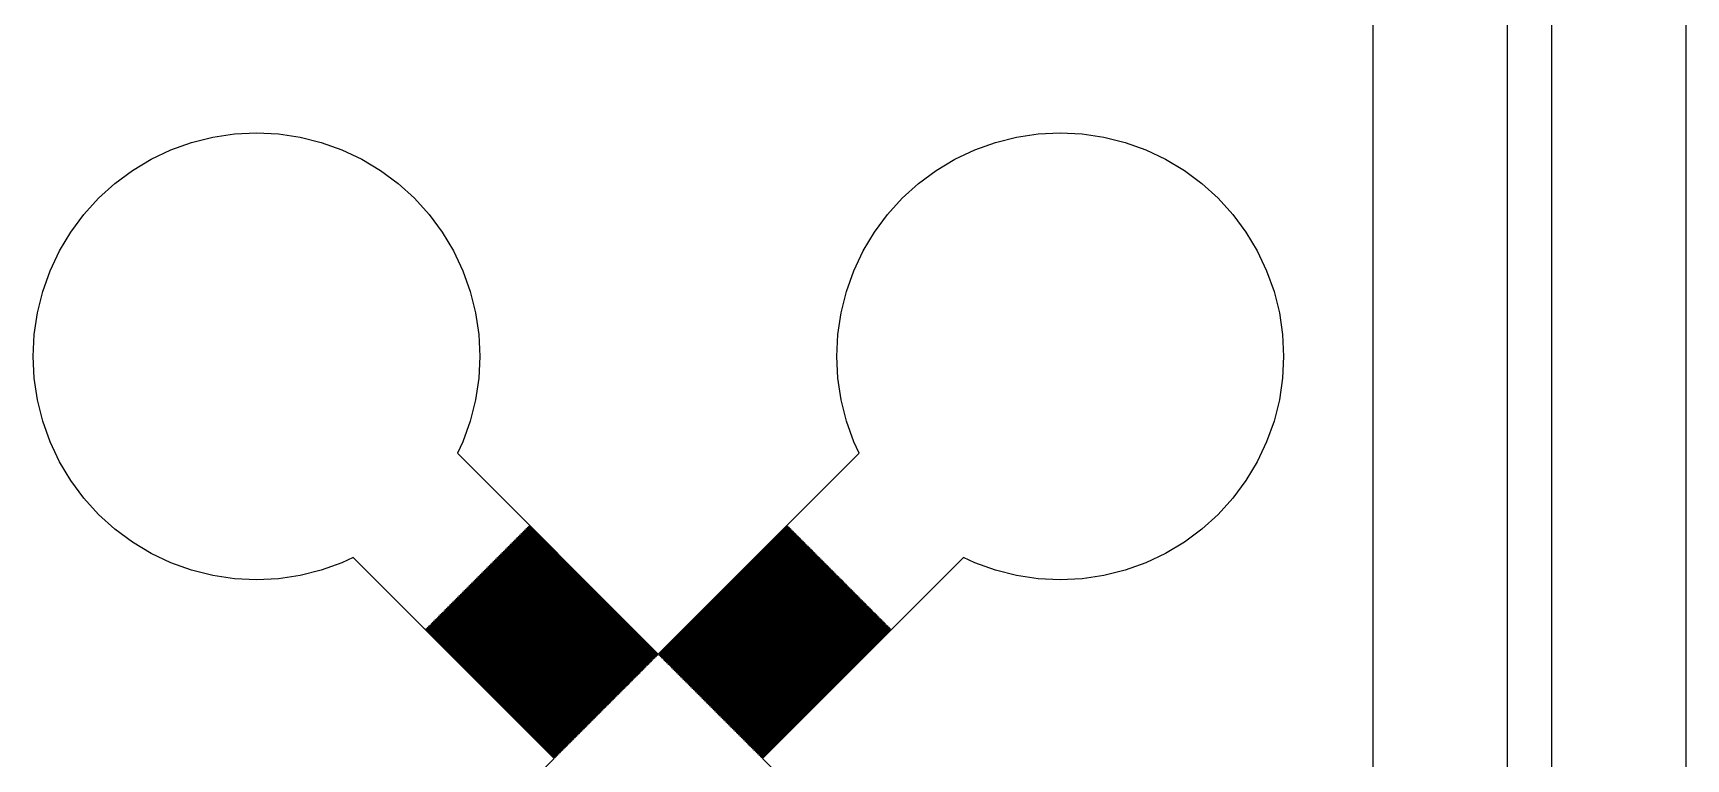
# Model space of a CAD drawing. Extents: x -16 to 132, y -40 to 113.
# Drawn here: x 94.08 to 113, y 9.2 to 17.5 of the extents above; entities that cross this region are included whole.
import ezdxf

# ---------------------------------------------------------------- set-up
doc = ezdxf.new("R2010")
doc.units = 0

msp = doc.modelspace()

# ---------------------------------------------------------------- linework, layer by layer
for p, q in [((112.997, 76.1837), (112.997, -2.55649)), ((111.463, -1.0226), (111.463, 74.6498)), ((110.952, 74.1385), (110.952, -0.51129)), ((109.418, 1.0226), (109.418, 72.6046)), ((95.8964, 16.2486), (96.1398, 16.3096)), ((96.1398, 16.3096), (96.388, 16.3464)), ((96.388, 16.3464), (96.6385, 16.3587)), ((96.6385, 16.3587), (96.8892, 16.3464)), ((96.8892, 16.3464), (97.1373, 16.3096)), ((97.1373, 16.3096), (97.3807, 16.2486)), ((105.094, 16.2486), (105.337, 16.3096)), ((105.337, 16.3096), (105.586, 16.3464)), ((105.586, 16.3464), (105.836, 16.3587)), ((105.836, 16.3587), (106.087, 16.3464)), ((106.087, 16.3464), (106.335, 16.3096)), ((106.335, 16.3096), (106.578, 16.2486)), ((95.4334, 16.0569), (95.6602, 16.1641)), ((95.6602, 16.1641), (95.8964, 16.2486)), ((97.3807, 16.2486), (97.6169, 16.1641)), ((97.6169, 16.1641), (97.8437, 16.0569)), ((104.631, 16.0569), (104.858, 16.1641)), ((104.858, 16.1641), (105.094, 16.2486)), ((106.578, 16.2486), (106.815, 16.1641)), ((106.815, 16.1641), (107.041, 16.0569)), ((95.0167, 15.7784), (95.2182, 15.9279)), ((95.2182, 15.9279), (95.4334, 16.0569)), ((97.8437, 16.0569), (98.0589, 15.9279)), ((98.0589, 15.9279), (98.2604, 15.7784)), ((104.214, 15.7784), (104.416, 15.9279)), ((104.416, 15.9279), (104.631, 16.0569)), ((107.041, 16.0569), (107.257, 15.9279)), ((107.257, 15.9279), (107.458, 15.7784)), ((94.8308, 15.6099), (95.0167, 15.7784)), ((98.2604, 15.7784), (98.4463, 15.6099)), ((104.028, 15.6099), (104.214, 15.7784)), ((107.458, 15.7784), (107.644, 15.6099)), ((94.6624, 15.424), (94.8308, 15.6099)), ((98.4463, 15.6099), (98.6148, 15.424)), ((103.86, 15.424), (104.028, 15.6099)), ((107.644, 15.6099), (107.812, 15.424)), ((94.5129, 15.2225), (94.6624, 15.424)), ((98.6148, 15.424), (98.7642, 15.2225)), ((103.711, 15.2225), (103.86, 15.424)), ((107.812, 15.424), (107.962, 15.2225)), ((94.3839, 15.0074), (94.5129, 15.2225)), ((98.7642, 15.2225), (98.8932, 15.0073)), ((103.582, 15.0073), (103.711, 15.2225)), ((107.962, 15.2225), (108.091, 15.0074)), ((94.2767, 14.7805), (94.3839, 15.0074)), ((98.8932, 15.0073), (99.0005, 14.7805)), ((103.474, 14.7805), (103.582, 15.0073)), ((108.091, 15.0074), (108.198, 14.7805)), ((94.1922, 14.5443), (94.2767, 14.7805)), ((99.0005, 14.7805), (99.085, 14.5443)), ((103.39, 14.5443), (103.474, 14.7805)), ((108.198, 14.7805), (108.283, 14.5443)), ((94.1312, 14.301), (94.1922, 14.5443)), ((99.085, 14.5443), (99.1459, 14.301)), ((103.329, 14.301), (103.39, 14.5443)), ((108.283, 14.5443), (108.344, 14.301)), ((94.0944, 14.0528), (94.1312, 14.301)), ((99.1459, 14.301), (99.1828, 14.0528)), ((103.292, 14.0528), (103.329, 14.301)), ((108.344, 14.301), (108.38, 14.0528)), ((94.0821, 13.8022), (94.0944, 14.0528)), ((99.1828, 14.0528), (99.1951, 13.8022)), ((103.28, 13.8022), (103.292, 14.0528)), ((108.38, 14.0528), (108.393, 13.8022)), ((94.0944, 13.5516), (94.0821, 13.8022)), ((99.1951, 13.8022), (99.1828, 13.5516)), ((103.292, 13.5516), (103.28, 13.8022)), ((108.393, 13.8022), (108.38, 13.5516)), ((94.1312, 13.3035), (94.0944, 13.5516)), ((99.1828, 13.5516), (99.146, 13.3035)), ((103.329, 13.3035), (103.292, 13.5516)), ((108.38, 13.5516), (108.344, 13.3035)), ((94.1922, 13.0601), (94.1312, 13.3035)), ((99.146, 13.3035), (99.085, 13.0601)), ((103.39, 13.0601), (103.329, 13.3035)), ((108.344, 13.3035), (108.283, 13.0601)), ((94.2767, 12.8239), (94.1922, 13.0601)), ((99.085, 13.0601), (99.0005, 12.8239)), ((103.474, 12.8239), (103.39, 13.0601)), ((108.283, 13.0601), (108.198, 12.8239)), ((94.3839, 12.5971), (94.2767, 12.8239)), ((99.0005, 12.8239), (98.9393, 12.6946)), ((98.9393, 12.6946), (101.237, 10.3965)), ((101.237, 10.3965), (103.535, 12.6946)), ((103.535, 12.6946), (103.474, 12.8239)), ((108.198, 12.8239), (108.091, 12.5971)), ((94.5129, 12.3819), (94.3839, 12.5971)), ((108.091, 12.5971), (107.962, 12.3819)), ((94.6624, 12.1804), (94.5129, 12.3819)), ((107.962, 12.3819), (107.812, 12.1804)), ((94.8308, 11.9945), (94.6624, 12.1804)), ((107.812, 12.1804), (107.644, 11.9945)), ((95.0167, 11.826), (94.8308, 11.9945)), ((107.644, 11.9945), (107.458, 11.826)), ((95.2182, 11.6766), (95.0167, 11.826)), ((99.6271, 11.732), (99.6199, 11.7248)), ((101.1, 10.2591), (99.6271, 11.732)), ((99.6415, 11.7465), (99.6343, 11.7392)), ((99.6343, 11.7392), (101.107, 10.2663)), ((101.114, 10.2736), (99.6415, 11.7465)), ((99.656, 11.7609), (99.6488, 11.7537)), ((99.6488, 11.7537), (101.122, 10.2808)), ((101.129, 10.288), (99.656, 11.7609)), ((99.6705, 11.7754), (99.6632, 11.7682)), ((99.6632, 11.7682), (101.136, 10.2952)), ((101.143, 10.3025), (99.6705, 11.7754)), ((99.6849, 11.7899), (99.6777, 11.7826)), ((99.6777, 11.7826), (101.151, 10.3097)), ((101.158, 10.3169), (99.6849, 11.7899)), ((99.6994, 11.8043), (99.6922, 11.7971)), ((99.6922, 11.7971), (101.165, 10.3242)), ((101.172, 10.3314), (99.6994, 11.8043)), ((99.7139, 11.8188), (99.7066, 11.8115)), ((99.7066, 11.8115), (101.18, 10.3386)), ((101.187, 10.3459), (99.7139, 11.8188)), ((99.7283, 11.8333), (99.7211, 11.826)), ((99.7211, 11.826), (101.194, 10.3531)), ((101.201, 10.3603), (99.7283, 11.8333)), ((99.7428, 11.8477), (99.7355, 11.8405)), ((99.7355, 11.8405), (101.208, 10.3676)), ((101.216, 10.3748), (99.7428, 11.8477)), ((99.7572, 11.8622), (99.75, 11.8549)), ((99.75, 11.8549), (101.223, 10.382)), ((101.23, 10.3892), (99.7572, 11.8622)), ((102.718, 11.8622), (101.245, 10.3893)), ((101.252, 10.382), (102.725, 11.8549)), ((102.732, 11.8477), (101.259, 10.3748)), ((101.266, 10.3676), (102.739, 11.8405)), ((102.746, 11.8333), (101.274, 10.3603)), ((101.281, 10.3531), (102.754, 11.826)), ((102.761, 11.8188), (101.288, 10.3459)), ((101.295, 10.3386), (102.768, 11.8116)), ((102.775, 11.8043), (101.302, 10.3314)), ((101.31, 10.3242), (102.783, 11.7971)), ((102.79, 11.7899), (101.317, 10.3169)), ((101.324, 10.3097), (102.797, 11.7826)), ((102.804, 11.7754), (101.331, 10.3025)), ((101.339, 10.2953), (102.812, 11.7682)), ((102.819, 11.7609), (101.346, 10.288)), ((101.353, 10.2808), (102.826, 11.7537)), ((102.833, 11.7465), (101.36, 10.2736)), ((101.368, 10.2663), (102.84, 11.7392)), ((102.848, 11.732), (101.375, 10.2591)), ((102.725, 11.8549), (102.718, 11.8622)), ((102.739, 11.8405), (102.732, 11.8477)), ((102.754, 11.826), (102.746, 11.8333)), ((102.768, 11.8116), (102.761, 11.8188)), ((102.783, 11.7971), (102.775, 11.8043)), ((102.797, 11.7826), (102.79, 11.7899)), ((102.812, 11.7682), (102.804, 11.7754)), ((102.826, 11.7537), (102.819, 11.7609)), ((102.84, 11.7392), (102.833, 11.7465)), ((102.855, 11.7248), (102.848, 11.732)), ((107.458, 11.826), (107.257, 11.6766)), ((95.4334, 11.5476), (95.2182, 11.6766)), ((95.6602, 11.4403), (95.4334, 11.5476)), ((99.4391, 11.544), (99.4319, 11.5368)), ((100.912, 10.0711), (99.4391, 11.544)), ((99.4535, 11.5585), (99.4463, 11.5512)), ((99.4463, 11.5512), (100.919, 10.0783)), ((100.926, 10.0855), (99.4535, 11.5585)), ((99.468, 11.5729), (99.4608, 11.5657)), ((99.4608, 11.5657), (100.934, 10.0928)), ((100.941, 10.1), (99.468, 11.5729)), ((99.4825, 11.5874), (99.4752, 11.5802)), ((99.4752, 11.5802), (100.948, 10.1072)), ((100.955, 10.1145), (99.4825, 11.5874)), ((99.4969, 11.6018), (99.4897, 11.5946)), ((99.4897, 11.5946), (100.963, 10.1217)), ((100.97, 10.1289), (99.4969, 11.6018)), ((99.5114, 11.6163), (99.5042, 11.6091)), ((99.5042, 11.6091), (100.977, 10.1362)), ((100.984, 10.1434), (99.5114, 11.6163)), ((99.5258, 11.6308), (99.5186, 11.6235)), ((99.5186, 11.6235), (100.992, 10.1506)), ((100.999, 10.1579), (99.5258, 11.6308)), ((99.5403, 11.6452), (99.5331, 11.638)), ((99.5331, 11.638), (101.006, 10.1651)), ((101.013, 10.1723), (99.5403, 11.6452)), ((99.5548, 11.6597), (99.5475, 11.6525)), ((99.5475, 11.6525), (101.02, 10.1795)), ((101.028, 10.1868), (99.5548, 11.6597)), ((99.5692, 11.6742), (99.562, 11.6669)), ((99.562, 11.6669), (101.035, 10.194)), ((101.042, 10.2012), (99.5692, 11.6742)), ((99.5837, 11.6886), (99.5765, 11.6814)), ((99.5765, 11.6814), (101.049, 10.2085)), ((101.057, 10.2157), (99.5837, 11.6886)), ((99.5982, 11.7031), (99.5909, 11.6959)), ((99.5909, 11.6959), (101.064, 10.2229)), ((101.071, 10.2302), (99.5982, 11.7031)), ((99.6126, 11.7175), (99.6054, 11.7103)), ((99.6054, 11.7103), (101.078, 10.2374)), ((101.086, 10.2446), (99.6126, 11.7175)), ((99.6199, 11.7248), (101.093, 10.2519)), ((101.382, 10.2519), (102.855, 11.7248)), ((102.862, 11.7176), (101.389, 10.2446)), ((101.396, 10.2374), (102.869, 11.7103)), ((102.877, 11.7031), (101.404, 10.2302)), ((101.411, 10.2229), (102.884, 11.6959)), ((102.891, 11.6886), (101.418, 10.2157)), ((101.425, 10.2085), (102.898, 11.6814)), ((102.906, 11.6742), (101.433, 10.2012)), ((101.44, 10.194), (102.913, 11.6669)), ((102.92, 11.6597), (101.447, 10.1868)), ((101.454, 10.1796), (102.927, 11.6525)), ((102.934, 11.6452), (101.462, 10.1723)), ((101.469, 10.1651), (102.942, 11.638)), ((102.949, 11.6308), (101.476, 10.1579)), ((101.483, 10.1506), (102.956, 11.6236)), ((102.963, 11.6163), (101.49, 10.1434)), ((101.498, 10.1362), (102.971, 11.6091)), ((102.978, 11.6019), (101.505, 10.1289)), ((101.512, 10.1217), (102.985, 11.5946)), ((102.992, 11.5874), (101.519, 10.1145)), ((101.527, 10.1073), (103, 11.5802)), ((103.007, 11.5729), (101.534, 10.1)), ((101.541, 10.0928), (103.014, 11.5657)), ((103.021, 11.5585), (101.548, 10.0855)), ((101.556, 10.0783), (103.028, 11.5512)), ((103.036, 11.544), (101.563, 10.0711)), ((102.869, 11.7103), (102.862, 11.7176)), ((102.884, 11.6959), (102.877, 11.7031)), ((102.898, 11.6814), (102.891, 11.6886)), ((102.913, 11.6669), (102.906, 11.6742)), ((102.927, 11.6525), (102.92, 11.6597)), ((102.942, 11.638), (102.934, 11.6452)), ((102.956, 11.6236), (102.949, 11.6308)), ((102.971, 11.6091), (102.963, 11.6163)), ((102.985, 11.5946), (102.978, 11.6019)), ((103, 11.5802), (102.992, 11.5874)), ((103.014, 11.5657), (103.007, 11.5729)), ((103.028, 11.5512), (103.021, 11.5585)), ((103.043, 11.5368), (103.036, 11.544)), ((107.041, 11.5476), (106.815, 11.4403)), ((107.257, 11.6766), (107.041, 11.5476)), ((95.8965, 11.3558), (95.6602, 11.4403)), ((96.1398, 11.2949), (95.8965, 11.3558)), ((97.3807, 11.3558), (97.1373, 11.2948)), ((97.6169, 11.4403), (97.3807, 11.3558)), ((97.7462, 11.5015), (97.6169, 11.4403)), ((100.044, 9.2034), (97.7462, 11.5015)), ((99.2511, 11.356), (99.2438, 11.3488)), ((100.724, 9.88307), (99.2511, 11.356)), ((99.2655, 11.3705), (99.2583, 11.3632)), ((99.2583, 11.3632), (100.731, 9.8903)), ((100.738, 9.89754), (99.2655, 11.3705)), ((99.28, 11.3849), (99.2728, 11.3777)), ((99.2728, 11.3777), (100.746, 9.90477)), ((100.753, 9.912), (99.28, 11.3849)), ((99.2945, 11.3994), (99.2872, 11.3922)), ((99.2872, 11.3922), (100.76, 9.91924)), ((100.767, 9.92647), (99.2945, 11.3994)), ((99.3089, 11.4138), (99.3017, 11.4066)), ((99.3017, 11.4066), (100.775, 9.9337)), ((100.782, 9.94093), (99.3089, 11.4138)), ((99.3234, 11.4283), (99.3161, 11.4211)), ((99.3161, 11.4211), (100.789, 9.94815)), ((100.796, 9.9554), (99.3234, 11.4283)), ((99.3378, 11.4428), (99.3306, 11.4355)), ((99.3306, 11.4355), (100.804, 9.96262)), ((100.811, 9.96985), (99.3378, 11.4428)), ((99.3523, 11.4572), (99.3451, 11.45)), ((99.3451, 11.45), (100.818, 9.97708)), ((100.825, 9.98431), (99.3523, 11.4572)), ((99.3668, 11.4717), (99.3595, 11.4645)), ((99.3595, 11.4645), (100.832, 9.99155)), ((100.84, 9.99878), (99.3668, 11.4717)), ((99.3812, 11.4862), (99.374, 11.4789)), ((99.374, 11.4789), (100.847, 10.006)), ((100.854, 10.0132), (99.3812, 11.4862)), ((99.3957, 11.5006), (99.3885, 11.4934)), ((99.3885, 11.4934), (100.861, 10.0205)), ((100.869, 10.0277), (99.3957, 11.5006)), ((99.4101, 11.5151), (99.4029, 11.5078)), ((99.4029, 11.5078), (100.876, 10.0349)), ((100.883, 10.0421), (99.4101, 11.5151)), ((99.4246, 11.5295), (99.4174, 11.5223)), ((99.4174, 11.5223), (100.89, 10.0494)), ((100.898, 10.0566), (99.4246, 11.5295)), ((99.4319, 11.5368), (100.905, 10.0639)), ((101.57, 10.0639), (103.043, 11.5368)), ((103.05, 11.5296), (101.577, 10.0566)), ((101.584, 10.0494), (103.057, 11.5223)), ((103.065, 11.5151), (101.592, 10.0422)), ((101.599, 10.0349), (103.072, 11.5079)), ((103.079, 11.5006), (101.606, 10.0277)), ((101.613, 10.0205), (103.086, 11.4934)), ((103.094, 11.4862), (101.621, 10.0133)), ((101.628, 10.006), (103.101, 11.4789)), ((103.108, 11.4717), (101.635, 9.99879)), ((101.642, 9.99156), (103.115, 11.4645)), ((103.122, 11.4572), (101.65, 9.98433)), ((101.657, 9.9771), (103.13, 11.45)), ((103.137, 11.4428), (101.664, 9.96986)), ((101.671, 9.96263), (103.144, 11.4356)), ((103.151, 11.4283), (101.678, 9.9554)), ((101.686, 9.94817), (103.159, 11.4211)), ((103.166, 11.4138), (101.693, 9.94093)), ((101.7, 9.9337), (103.173, 11.4066)), ((103.18, 11.3994), (101.707, 9.92647)), ((101.715, 9.91924), (103.188, 11.3922)), ((103.195, 11.3849), (101.722, 9.91202)), ((101.729, 9.90477), (103.202, 11.3777)), ((103.209, 11.3705), (101.736, 9.89755)), ((101.744, 9.89032), (103.216, 11.3633)), ((103.224, 11.356), (101.751, 9.88309)), ((104.729, 11.5015), (102.43, 9.2034)), ((103.057, 11.5223), (103.05, 11.5296)), ((103.072, 11.5079), (103.065, 11.5151)), ((103.086, 11.4934), (103.079, 11.5006)), ((103.101, 11.4789), (103.094, 11.4862)), ((103.115, 11.4645), (103.108, 11.4717)), ((103.13, 11.45), (103.122, 11.4572)), ((103.144, 11.4356), (103.137, 11.4428)), ((103.159, 11.4211), (103.151, 11.4283)), ((103.173, 11.4066), (103.166, 11.4138)), ((103.188, 11.3922), (103.18, 11.3994)), ((103.202, 11.3777), (103.195, 11.3849)), ((103.216, 11.3633), (103.209, 11.3705)), ((103.231, 11.3488), (103.224, 11.356)), ((104.858, 11.4403), (104.729, 11.5015)), ((105.094, 11.3558), (104.858, 11.4403)), ((105.337, 11.2948), (105.094, 11.3558)), ((106.578, 11.3558), (106.335, 11.2949)), ((106.815, 11.4403), (106.578, 11.3558)), ((96.388, 11.258), (96.1398, 11.2949)), ((96.6386, 11.2457), (96.388, 11.258)), ((96.8892, 11.258), (96.6386, 11.2457)), ((97.1373, 11.2948), (96.8892, 11.258)), ((99.0631, 11.168), (99.0558, 11.1608)), ((99.0558, 11.1608), (100.529, 9.68785)), ((100.536, 9.6951), (99.0631, 11.168)), ((99.0775, 11.1825), (99.0703, 11.1752)), ((99.0703, 11.1752), (100.543, 9.70232)), ((100.55, 9.70955), (99.0775, 11.1825)), ((99.092, 11.1969), (99.0848, 11.1897)), ((99.0848, 11.1897), (100.558, 9.71678)), ((100.565, 9.72401), (99.092, 11.1969)), ((99.1065, 11.2114), (99.0992, 11.2042)), ((99.0992, 11.2042), (100.572, 9.73125)), ((100.579, 9.73848), (99.1065, 11.2114)), ((99.1209, 11.2259), (99.1137, 11.2186)), ((99.1137, 11.2186), (100.587, 9.7457)), ((100.594, 9.75293), (99.1209, 11.2259)), ((99.1354, 11.2403), (99.1282, 11.2331)), ((99.1282, 11.2331), (100.601, 9.76016)), ((100.608, 9.76738), (99.1354, 11.2403)), ((99.1498, 11.2548), (99.1426, 11.2475)), ((99.1426, 11.2475), (100.616, 9.77463)), ((100.623, 9.78185), (99.1498, 11.2548)), ((99.1643, 11.2692), (99.1571, 11.262)), ((99.1571, 11.262), (100.63, 9.78909)), ((100.637, 9.79631), (99.1643, 11.2692)), ((99.1788, 11.2837), (99.1715, 11.2765)), ((99.1715, 11.2765), (100.644, 9.80354)), ((100.652, 9.81078), (99.1788, 11.2837)), ((99.1932, 11.2982), (99.186, 11.2909)), ((99.186, 11.2909), (100.659, 9.81801)), ((100.666, 9.82523), (99.1932, 11.2982)), ((99.2077, 11.3126), (99.2005, 11.3054)), ((99.2005, 11.3054), (100.673, 9.83247)), ((100.681, 9.83969), (99.2077, 11.3126)), ((99.2222, 11.3271), (99.2149, 11.3198)), ((99.2149, 11.3198), (100.688, 9.84692)), ((100.695, 9.85416), (99.2222, 11.3271)), ((99.2366, 11.3415), (99.2294, 11.3343)), ((99.2294, 11.3343), (100.702, 9.86139)), ((100.71, 9.86861), (99.2366, 11.3415)), ((99.2438, 11.3488), (100.717, 9.87584)), ((101.758, 9.87587), (103.231, 11.3488)), ((103.238, 11.3415), (101.765, 9.86862)), ((101.772, 9.8614), (103.245, 11.3343)), ((103.253, 11.3271), (101.78, 9.85417)), ((101.787, 9.84694), (103.26, 11.3199)), ((103.267, 11.3126), (101.794, 9.83971)), ((101.801, 9.83249), (103.274, 11.3054)), ((103.282, 11.2982), (101.809, 9.82524)), ((101.816, 9.81802), (103.289, 11.2909)), ((103.296, 11.2837), (101.823, 9.81078)), ((101.83, 9.80356), (103.303, 11.2765)), ((103.31, 11.2693), (101.838, 9.79633)), ((101.845, 9.78909), (103.318, 11.262)), ((103.325, 11.2548), (101.852, 9.78186)), ((101.859, 9.77464), (103.332, 11.2476)), ((103.339, 11.2403), (101.866, 9.7674)), ((101.874, 9.76018), (103.347, 11.2331)), ((103.354, 11.2259), (101.881, 9.75294)), ((101.888, 9.74571), (103.361, 11.2186)), ((103.368, 11.2114), (101.895, 9.73849)), ((101.903, 9.73126), (103.376, 11.2042)), ((103.383, 11.1969), (101.91, 9.72403)), ((101.917, 9.7168), (103.39, 11.1897)), ((103.397, 11.1825), (101.924, 9.70956)), ((101.932, 9.70233), (103.404, 11.1753)), ((103.412, 11.168), (101.939, 9.6951)), ((101.946, 9.68785), (103.419, 11.1608)), ((103.245, 11.3343), (103.238, 11.3415)), ((103.26, 11.3199), (103.253, 11.3271)), ((103.274, 11.3054), (103.267, 11.3126)), ((103.289, 11.2909), (103.282, 11.2982)), ((103.303, 11.2765), (103.296, 11.2837)), ((103.318, 11.262), (103.31, 11.2693)), ((103.332, 11.2476), (103.325, 11.2548)), ((103.347, 11.2331), (103.339, 11.2403)), ((103.361, 11.2186), (103.354, 11.2259)), ((103.376, 11.2042), (103.368, 11.2114)), ((103.39, 11.1897), (103.383, 11.1969)), ((103.404, 11.1753), (103.397, 11.1825)), ((103.419, 11.1608), (103.412, 11.168)), ((105.586, 11.258), (105.337, 11.2948)), ((105.836, 11.2457), (105.586, 11.258)), ((106.087, 11.258), (105.836, 11.2457)), ((106.335, 11.2949), (106.087, 11.258)), ((98.8751, 10.98), (98.8678, 10.9728)), ((98.8678, 10.9728), (100.341, 9.49985)), ((100.348, 9.50708), (98.8751, 10.98)), ((98.8895, 10.9945), (98.8823, 10.9872)), ((98.8823, 10.9872), (100.355, 9.51431)), ((100.362, 9.52155), (98.8895, 10.9945)), ((98.904, 11.0089), (98.8968, 11.0017)), ((98.8968, 11.0017), (100.37, 9.52878)), ((100.377, 9.53601), (98.904, 11.0089)), ((98.9185, 11.0234), (98.9112, 11.0162)), ((98.9112, 11.0162), (100.384, 9.54324)), ((100.391, 9.55048), (98.9185, 11.0234)), ((98.9329, 11.0379), (98.9257, 11.0306)), ((98.9257, 11.0306), (100.399, 9.55771)), ((100.406, 9.56493), (98.9329, 11.0379)), ((98.9474, 11.0523), (98.9402, 11.0451)), ((98.9402, 11.0451), (100.413, 9.57217)), ((100.42, 9.57939), (98.9474, 11.0523)), ((98.9619, 11.0668), (98.9546, 11.0595)), ((98.9546, 11.0595), (100.428, 9.58662)), ((100.435, 9.59386), (98.9619, 11.0668)), ((98.9763, 11.0812), (98.9691, 11.074)), ((98.9691, 11.074), (100.442, 9.60109)), ((100.449, 9.60831), (98.9763, 11.0812)), ((98.9908, 11.0957), (98.9835, 11.0885)), ((98.9835, 11.0885), (100.456, 9.61554)), ((100.464, 9.62277), (98.9908, 11.0957)), ((99.0052, 11.1102), (98.998, 11.1029)), ((98.998, 11.1029), (100.471, 9.63)), ((100.478, 9.63724), (99.0052, 11.1102)), ((99.0197, 11.1246), (99.0125, 11.1174)), ((99.0125, 11.1174), (100.485, 9.64447)), ((100.493, 9.6517), (99.0197, 11.1246)), ((99.0342, 11.1391), (99.0269, 11.1319)), ((99.0269, 11.1319), (100.5, 9.65894)), ((100.507, 9.66617), (99.0342, 11.1391)), ((99.0486, 11.1535), (99.0414, 11.1463)), ((99.0414, 11.1463), (100.514, 9.6734)), ((100.522, 9.68063), (99.0486, 11.1535)), ((103.426, 11.1535), (101.953, 9.68063)), ((101.96, 9.6734), (103.433, 11.1463)), ((103.441, 11.1391), (101.968, 9.66617)), ((101.975, 9.65894), (103.448, 11.1319)), ((103.455, 11.1246), (101.982, 9.65172)), ((101.989, 9.64447), (103.462, 11.1174)), ((103.47, 11.1102), (101.997, 9.63725)), ((102.004, 9.63002), (103.477, 11.103)), ((103.484, 11.0957), (102.011, 9.62279)), ((102.018, 9.61557), (103.491, 11.0885)), ((103.498, 11.0812), (102.026, 9.60832)), ((102.033, 9.6011), (103.506, 11.074)), ((103.513, 11.0668), (102.04, 9.59387)), ((102.047, 9.58664), (103.52, 11.0596)), ((103.527, 11.0523), (102.054, 9.57941)), ((102.062, 9.57217), (103.535, 11.0451)), ((103.542, 11.0379), (102.069, 9.56494)), ((102.076, 9.55771), (103.549, 11.0306)), ((103.556, 11.0234), (102.083, 9.55048)), ((102.091, 9.54324), (103.564, 11.0162)), ((103.571, 11.0089), (102.098, 9.53601)), ((102.105, 9.52878), (103.578, 11.0017)), ((103.585, 10.9945), (102.112, 9.52155)), ((102.12, 9.51433), (103.592, 10.9872)), ((103.6, 10.98), (102.127, 9.50708)), ((102.134, 9.49986), (103.607, 10.9728)), ((103.433, 11.1463), (103.426, 11.1535)), ((103.448, 11.1319), (103.441, 11.1391)), ((103.462, 11.1174), (103.455, 11.1246)), ((103.477, 11.103), (103.47, 11.1102)), ((103.491, 11.0885), (103.484, 11.0957)), ((103.506, 11.074), (103.498, 11.0812)), ((103.52, 11.0596), (103.513, 11.0668)), ((103.535, 11.0451), (103.527, 11.0523)), ((103.549, 11.0306), (103.542, 11.0379)), ((103.564, 11.0162), (103.556, 11.0234)), ((103.578, 11.0017), (103.571, 11.0089)), ((103.592, 10.9872), (103.585, 10.9945)), ((103.607, 10.9728), (103.6, 10.98)), ((98.6871, 10.792), (98.6798, 10.7848)), ((98.6798, 10.7848), (100.153, 9.31186)), ((100.16, 9.31908), (98.6871, 10.792)), ((98.7015, 10.8065), (98.6943, 10.7992)), ((98.6943, 10.7992), (100.167, 9.32631)), ((100.174, 9.33354), (98.7015, 10.8065)), ((98.716, 10.8209), (98.7088, 10.8137)), ((98.7088, 10.8137), (100.182, 9.34076)), ((100.189, 9.34801), (98.716, 10.8209)), ((98.7305, 10.8354), (98.7232, 10.8282)), ((98.7232, 10.8282), (100.196, 9.35522)), ((100.203, 9.36247), (98.7305, 10.8354)), ((98.7449, 10.8499), (98.7377, 10.8426)), ((98.7377, 10.8426), (100.211, 9.36969)), ((100.218, 9.37694), (98.7449, 10.8499)), ((98.7594, 10.8643), (98.7522, 10.8571)), ((98.7522, 10.8571), (100.225, 9.38416)), ((100.232, 9.3914), (98.7594, 10.8643)), ((98.7738, 10.8788), (98.7666, 10.8716)), ((98.7666, 10.8716), (100.24, 9.39862)), ((100.247, 9.40585), (98.7738, 10.8788)), ((98.7883, 10.8932), (98.7811, 10.886)), ((98.7811, 10.886), (100.254, 9.41309)), ((100.261, 9.42032), (98.7883, 10.8932)), ((98.8028, 10.9077), (98.7955, 10.9005)), ((98.7955, 10.9005), (100.268, 9.42754)), ((100.276, 9.43478), (98.8028, 10.9077)), ((98.8172, 10.9222), (98.81, 10.9149)), ((98.81, 10.9149), (100.283, 9.442)), ((100.29, 9.44925), (98.8172, 10.9222)), ((98.8317, 10.9366), (98.8245, 10.9294)), ((98.8245, 10.9294), (100.297, 9.45647)), ((100.305, 9.4637), (98.8317, 10.9366)), ((98.8461, 10.9511), (98.8389, 10.9438)), ((98.8389, 10.9438), (100.312, 9.47093)), ((100.319, 9.47815), (98.8461, 10.9511)), ((98.8606, 10.9655), (98.8534, 10.9583)), ((98.8534, 10.9583), (100.326, 9.48538)), ((100.334, 9.49261), (98.8606, 10.9655)), ((103.614, 10.9656), (102.141, 9.49263)), ((102.148, 9.4854), (103.621, 10.9583)), ((103.629, 10.9511), (102.156, 9.47818)), ((102.163, 9.47095), (103.636, 10.9439)), ((103.643, 10.9366), (102.17, 9.46371)), ((102.177, 9.45648), (103.65, 10.9294)), ((103.658, 10.9222), (102.185, 9.44926)), ((102.192, 9.44202), (103.665, 10.9149)), ((103.672, 10.9077), (102.199, 9.4348)), ((102.206, 9.42755), (103.679, 10.9005)), ((103.686, 10.8932), (102.214, 9.42033)), ((102.221, 9.41309), (103.694, 10.886)), ((103.701, 10.8788), (102.228, 9.40587)), ((102.235, 9.39862), (103.708, 10.8716)), ((103.715, 10.8643), (102.242, 9.3914)), ((102.25, 9.38416), (103.723, 10.8571)), ((103.73, 10.8499), (102.257, 9.37694)), ((102.264, 9.36971), (103.737, 10.8426)), ((103.744, 10.8354), (102.271, 9.36247)), ((102.279, 9.35524), (103.752, 10.8282)), ((103.759, 10.8209), (102.286, 9.34801)), ((102.293, 9.34079), (103.766, 10.8137)), ((103.773, 10.8065), (102.3, 9.33356)), ((102.308, 9.32632), (103.78, 10.7992)), ((103.788, 10.792), (102.315, 9.31909)), ((102.322, 9.31187), (103.795, 10.7848)), ((103.621, 10.9583), (103.614, 10.9656)), ((103.636, 10.9439), (103.629, 10.9511)), ((103.65, 10.9294), (103.643, 10.9366)), ((103.665, 10.9149), (103.658, 10.9222)), ((103.679, 10.9005), (103.672, 10.9077)), ((103.694, 10.886), (103.686, 10.8932)), ((103.708, 10.8716), (103.701, 10.8788)), ((103.723, 10.8571), (103.715, 10.8643)), ((103.737, 10.8426), (103.73, 10.8499)), ((103.752, 10.8282), (103.744, 10.8354)), ((103.766, 10.8137), (103.759, 10.8209)), ((103.78, 10.7992), (103.773, 10.8065)), ((103.795, 10.7848), (103.788, 10.792)), ((98.5858, 10.6908), (98.5786, 10.6835)), ((98.5786, 10.6835), (100.052, 9.21062)), ((100.059, 9.21785), (98.5858, 10.6908)), ((98.6003, 10.7052), (98.5931, 10.698)), ((98.5931, 10.698), (100.066, 9.22508)), ((100.073, 9.23232), (98.6003, 10.7052)), ((98.6148, 10.7197), (98.6075, 10.7125)), ((98.6075, 10.7125), (100.08, 9.23955)), ((100.088, 9.24677), (98.6148, 10.7197)), ((98.6292, 10.7342), (98.622, 10.7269)), ((98.622, 10.7269), (100.095, 9.25401)), ((100.102, 9.26123), (98.6292, 10.7342)), ((98.6437, 10.7486), (98.6365, 10.7414)), ((98.6365, 10.7414), (100.109, 9.26848)), ((100.117, 9.2757), (98.6437, 10.7486)), ((98.6582, 10.7631), (98.6509, 10.7558)), ((98.6509, 10.7558), (100.124, 9.28293)), ((100.131, 9.29016), (98.6582, 10.7631)), ((98.6726, 10.7775), (98.6654, 10.7703)), ((98.6654, 10.7703), (100.138, 9.29739)), ((100.146, 9.30461), (98.6726, 10.7775)), ((103.802, 10.7776), (102.329, 9.30463)), ((102.336, 9.29741), (103.809, 10.7703)), ((103.817, 10.7631), (102.344, 9.29018)), ((102.351, 9.28294), (103.824, 10.7559)), ((103.831, 10.7486), (102.358, 9.27571)), ((102.365, 9.26848), (103.838, 10.7414)), ((103.846, 10.7342), (102.373, 9.26123)), ((102.38, 9.25401), (103.853, 10.7269)), ((103.86, 10.7197), (102.387, 9.24677)), ((102.394, 9.23955), (103.867, 10.7125)), ((103.874, 10.7052), (102.402, 9.23232)), ((102.409, 9.22508), (103.882, 10.698)), ((103.889, 10.6908), (102.416, 9.21785)), ((102.423, 9.21063), (103.896, 10.6835)), ((103.809, 10.7703), (103.802, 10.7776)), ((103.824, 10.7559), (103.817, 10.7631)), ((103.838, 10.7414), (103.831, 10.7486)), ((103.853, 10.7269), (103.846, 10.7342)), ((103.867, 10.7125), (103.86, 10.7197)), ((103.882, 10.698), (103.874, 10.7052)), ((103.896, 10.6835), (103.889, 10.6908)), ((101.049, 10.2085), (101.057, 10.2157)), ((101.064, 10.2229), (101.071, 10.2302)), ((101.078, 10.2374), (101.086, 10.2446)), ((101.093, 10.2519), (101.1, 10.2591)), ((101.107, 10.2663), (101.114, 10.2736)), ((101.122, 10.2808), (101.129, 10.288)), ((101.136, 10.2952), (101.143, 10.3025)), ((101.151, 10.3097), (101.158, 10.3169)), ((101.165, 10.3242), (101.172, 10.3314)), ((101.18, 10.3386), (101.187, 10.3459)), ((101.194, 10.3531), (101.201, 10.3603)), ((101.208, 10.3676), (101.216, 10.3748)), ((101.223, 10.382), (101.23, 10.3892)), ((101.245, 10.3893), (101.252, 10.382)), ((101.259, 10.3748), (101.266, 10.3676)), ((101.274, 10.3603), (101.281, 10.3531)), ((101.288, 10.3459), (101.295, 10.3386)), ((101.302, 10.3314), (101.31, 10.3242)), ((101.317, 10.3169), (101.324, 10.3097)), ((101.331, 10.3025), (101.339, 10.2953)), ((101.346, 10.288), (101.353, 10.2808)), ((101.36, 10.2736), (101.368, 10.2663)), ((101.375, 10.2591), (101.382, 10.2519)), ((101.389, 10.2446), (101.396, 10.2374)), ((101.404, 10.2302), (101.411, 10.2229)), ((101.418, 10.2157), (101.425, 10.2085)), ((100.861, 10.0205), (100.869, 10.0277)), ((100.876, 10.0349), (100.883, 10.0421)), ((100.89, 10.0494), (100.898, 10.0566)), ((100.905, 10.0639), (100.912, 10.0711)), ((100.919, 10.0783), (100.926, 10.0855)), ((100.934, 10.0928), (100.941, 10.1)), ((100.948, 10.1072), (100.955, 10.1145)), ((100.963, 10.1217), (100.97, 10.1289)), ((100.977, 10.1362), (100.984, 10.1434)), ((100.992, 10.1506), (100.999, 10.1579)), ((101.006, 10.1651), (101.013, 10.1723)), ((101.02, 10.1795), (101.028, 10.1868)), ((101.035, 10.194), (101.042, 10.2012)), ((101.433, 10.2012), (101.44, 10.194)), ((101.447, 10.1868), (101.454, 10.1796)), ((101.462, 10.1723), (101.469, 10.1651)), ((101.476, 10.1579), (101.483, 10.1506)), ((101.49, 10.1434), (101.498, 10.1362)), ((101.505, 10.1289), (101.512, 10.1217)), ((101.519, 10.1145), (101.527, 10.1073)), ((101.534, 10.1), (101.541, 10.0928)), ((101.548, 10.0855), (101.556, 10.0783)), ((101.563, 10.0711), (101.57, 10.0639)), ((101.577, 10.0566), (101.584, 10.0494)), ((101.592, 10.0422), (101.599, 10.0349)), ((101.606, 10.0277), (101.613, 10.0205)), ((100.673, 9.83247), (100.681, 9.83969)), ((100.688, 9.84692), (100.695, 9.85416)), ((100.702, 9.86139), (100.71, 9.86861)), ((100.717, 9.87584), (100.724, 9.88307)), ((100.731, 9.8903), (100.738, 9.89754)), ((100.746, 9.90477), (100.753, 9.912)), ((100.76, 9.91924), (100.767, 9.92647)), ((100.775, 9.9337), (100.782, 9.94093)), ((100.789, 9.94815), (100.796, 9.9554)), ((100.804, 9.96262), (100.811, 9.96985)), ((100.818, 9.97708), (100.825, 9.98431)), ((100.832, 9.99155), (100.84, 9.99878)), ((100.847, 10.006), (100.854, 10.0132)), ((101.621, 10.0133), (101.628, 10.006)), ((101.635, 9.99879), (101.642, 9.99156)), ((101.65, 9.98433), (101.657, 9.9771)), ((101.664, 9.96986), (101.671, 9.96263)), ((101.678, 9.9554), (101.686, 9.94817)), ((101.693, 9.94093), (101.7, 9.9337)), ((101.707, 9.92647), (101.715, 9.91924)), ((101.722, 9.91202), (101.729, 9.90477)), ((101.736, 9.89755), (101.744, 9.89032)), ((101.751, 9.88309), (101.758, 9.87587)), ((101.765, 9.86862), (101.772, 9.8614)), ((101.78, 9.85417), (101.787, 9.84694)), ((101.794, 9.83971), (101.801, 9.83249)), ((100.485, 9.64447), (100.493, 9.6517)), ((100.5, 9.65894), (100.507, 9.66617)), ((100.514, 9.6734), (100.522, 9.68063)), ((100.529, 9.68785), (100.536, 9.6951)), ((100.543, 9.70232), (100.55, 9.70955)), ((100.558, 9.71678), (100.565, 9.72401)), ((100.572, 9.73125), (100.579, 9.73848)), ((100.587, 9.7457), (100.594, 9.75293)), ((100.601, 9.76016), (100.608, 9.76738)), ((100.616, 9.77463), (100.623, 9.78185)), ((100.63, 9.78909), (100.637, 9.79631)), ((100.644, 9.80354), (100.652, 9.81078)), ((100.659, 9.81801), (100.666, 9.82523)), ((101.809, 9.82524), (101.816, 9.81802)), ((101.823, 9.81078), (101.83, 9.80356)), ((101.838, 9.79633), (101.845, 9.78909)), ((101.852, 9.78186), (101.859, 9.77464)), ((101.866, 9.7674), (101.874, 9.76018)), ((101.881, 9.75294), (101.888, 9.74571)), ((101.895, 9.73849), (101.903, 9.73126)), ((101.91, 9.72403), (101.917, 9.7168)), ((101.924, 9.70956), (101.932, 9.70233)), ((101.939, 9.6951), (101.946, 9.68785)), ((101.953, 9.68063), (101.96, 9.6734)), ((101.968, 9.66617), (101.975, 9.65894)), ((101.982, 9.65172), (101.989, 9.64447)), ((100.297, 9.45647), (100.305, 9.4637)), ((100.312, 9.47093), (100.319, 9.47815)), ((100.326, 9.48538), (100.334, 9.49261)), ((100.341, 9.49985), (100.348, 9.50708)), ((100.355, 9.51431), (100.362, 9.52155)), ((100.37, 9.52878), (100.377, 9.53601)), ((100.384, 9.54324), (100.391, 9.55048)), ((100.399, 9.55771), (100.406, 9.56493)), ((100.413, 9.57217), (100.42, 9.57939)), ((100.428, 9.58662), (100.435, 9.59386)), ((100.442, 9.60109), (100.449, 9.60831)), ((100.456, 9.61554), (100.464, 9.62277)), ((100.471, 9.63), (100.478, 9.63724)), ((101.997, 9.63725), (102.004, 9.63002)), ((102.011, 9.62279), (102.018, 9.61557)), ((102.026, 9.60832), (102.033, 9.6011)), ((102.04, 9.59387), (102.047, 9.58664)), ((102.054, 9.57941), (102.062, 9.57217)), ((102.069, 9.56494), (102.076, 9.55771)), ((102.083, 9.55048), (102.091, 9.54324)), ((102.098, 9.53601), (102.105, 9.52878)), ((102.112, 9.52155), (102.12, 9.51433)), ((102.127, 9.50708), (102.134, 9.49986)), ((102.141, 9.49263), (102.148, 9.4854)), ((102.156, 9.47818), (102.163, 9.47095)), ((102.17, 9.46371), (102.177, 9.45648)), ((100.109, 9.26848), (100.117, 9.2757)), ((100.124, 9.28293), (100.131, 9.29016)), ((100.138, 9.29739), (100.146, 9.30461)), ((100.153, 9.31186), (100.16, 9.31908)), ((100.167, 9.32631), (100.174, 9.33354)), ((100.182, 9.34076), (100.189, 9.34801)), ((100.196, 9.35522), (100.203, 9.36247)), ((100.211, 9.36969), (100.218, 9.37694)), ((100.225, 9.38416), (100.232, 9.3914)), ((100.24, 9.39862), (100.247, 9.40585)), ((100.254, 9.41309), (100.261, 9.42032)), ((100.268, 9.42754), (100.276, 9.43478)), ((100.283, 9.442), (100.29, 9.44925)), ((102.185, 9.44926), (102.192, 9.44202)), ((102.199, 9.4348), (102.206, 9.42755)), ((102.214, 9.42033), (102.221, 9.41309)), ((102.228, 9.40587), (102.235, 9.39862)), ((102.242, 9.3914), (102.25, 9.38416)), ((102.257, 9.37694), (102.264, 9.36971)), ((102.271, 9.36247), (102.279, 9.35524)), ((102.286, 9.34801), (102.293, 9.34079)), ((102.3, 9.33356), (102.308, 9.32632)), ((102.315, 9.31909), (102.322, 9.31187)), ((102.329, 9.30463), (102.336, 9.29741)), ((102.344, 9.29018), (102.351, 9.28294)), ((102.358, 9.27571), (102.365, 9.26848)), ((97.7462, 6.9053), (100.044, 9.2034)), ((100.052, 9.21062), (100.059, 9.21785)), ((100.066, 9.22508), (100.073, 9.23232)), ((100.08, 9.23955), (100.088, 9.24677)), ((100.095, 9.25401), (100.102, 9.26123)), ((102.373, 9.26123), (102.38, 9.25401)), ((102.387, 9.24677), (102.394, 9.23955)), ((102.402, 9.23232), (102.409, 9.22508)), ((102.416, 9.21785), (102.423, 9.21063)), ((102.43, 9.2034), (104.729, 6.9053))]:
    msp.add_line(p, q)

doc.saveas('drawing.dxf')
